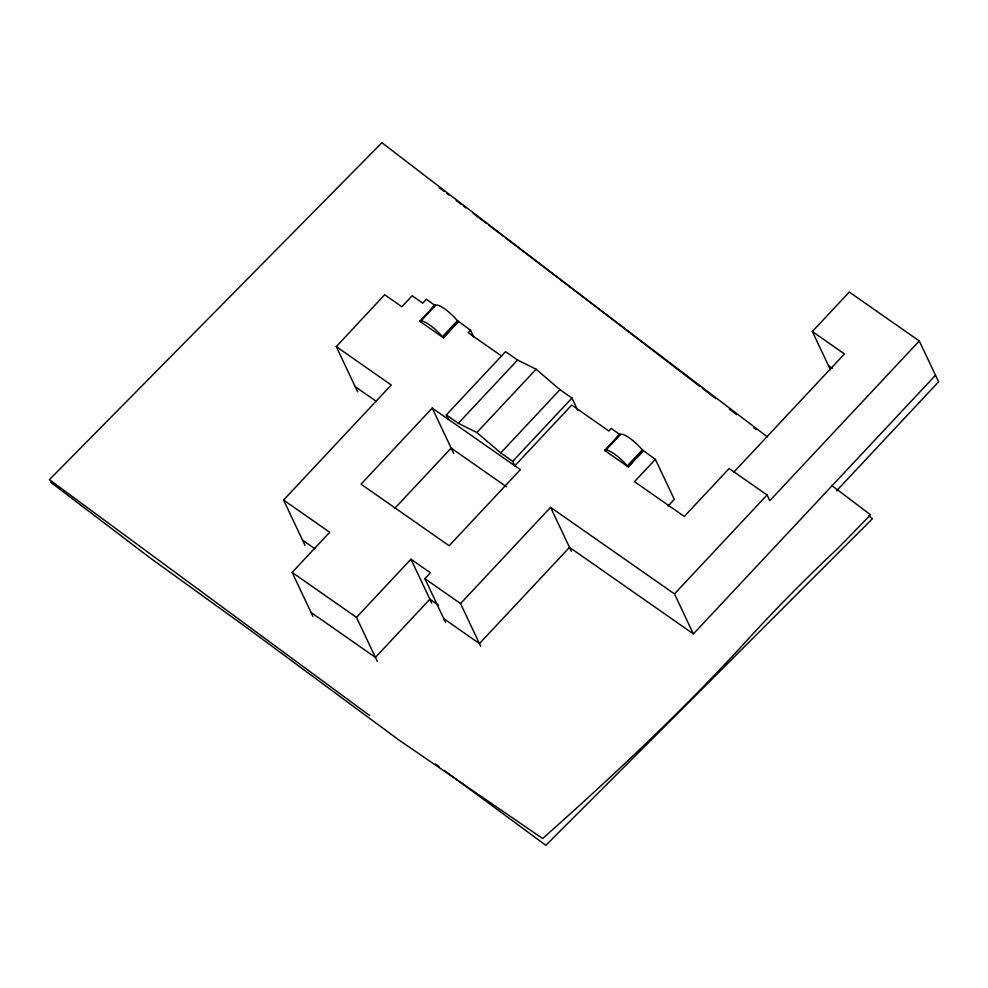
<?xml version="1.0" encoding="UTF-8"?>
<svg xmlns="http://www.w3.org/2000/svg" width="988" height="988" viewBox="0 0 988 988"><rect width="100%" height="100%" fill="white"/><g stroke="black" fill="none" stroke-linecap="round" stroke-linejoin="round"><path stroke-width="1.48" d="M357.668 391.853L336.278 346.603L384.678 294.745L401.857 306.749L412.144 295.745L422.753 303.155L426.347 299.315L435.004 305.366L432.991 307.503M458.407 321.718L443.39 337.76L419.986 321.409L434.757 304.86L435.523 305.391A18.08 4.31 43.1 0 1 457.419 320.692L470.523 330.177L473.783 337.081M419.986 321.409L428.99 311.776M419.752 320.902L420.505 321.433L435.523 305.391M304.959 545.29L283.568 500.039L391.248 385.011L336.278 346.603M420.505 321.433A18.08 4.31 43.1 0 1 442.402 336.735L457.419 320.692M443.39 337.76L458.173 321.224M470.523 330.177L468.164 332.697L501.595 356.051M432.25 408.093L361.028 484.169L449.145 545.734L520.367 469.658L432.25 408.093L453.64 453.344M312.9 616.364L292.127 572.423L329.708 532.273L283.568 500.039M448.441 419.406L446.317 414.923L505.547 351.654L517.551 360.04L536.101 369.24L559.949 389.667L571.953 398.053L577.869 410.563M446.317 414.923L458.321 423.309L517.551 360.04M394.607 508.524L451.158 448.095L506.548 486.8M458.321 423.309L476.871 432.509L536.101 369.24M476.871 432.509L500.731 452.936L559.949 389.667M377.268 661.33L356.495 617.389L410.959 559.196L430.435 572.805L424.914 578.684L445.687 622.638M615.857 438.796L619.871 434.522L611.214 428.483L608.867 431.003L571.719 405.043L514.847 465.793L512.723 461.322L571.953 398.053M480.674 646.201L460.531 603.569L550.588 507.35L674.471 593.899L693.378 633.913L935.5 375.255M643.274 450.874L628.257 466.916L604.854 450.565L619.637 434.028L620.39 434.547A18.08 4.31 43.1 0 1 642.286 449.849L655.39 459.346L674.298 499.348L668.036 506.054M604.854 450.565L611.856 443.081M604.619 450.059L605.372 450.59L620.39 434.547M605.372 450.59A18.08 4.31 43.1 0 1 627.269 465.891L642.286 449.849M628.257 466.916L643.04 450.38M655.39 459.346L634.481 481.675L684.276 516.452L729.156 468.51L767.059 494.988L769.763 500.706L919.297 340.959L849.285 292.053L812.346 331.511L830.414 369.734M733.961 471.98L844.456 353.939L812.346 331.511M674.471 593.899L767.059 494.988M836.49 490.9L938.6 381.813L919.297 340.959M828.549 365.807L832.254 368.388M442.402 336.735L443.155 337.254M627.269 465.891L628.022 466.422M500.731 452.936L512.723 461.322M355.186 386.617L376.428 401.449M693.378 633.913L569.508 547.364L479.439 643.583L443.834 618.698M424.914 578.684L460.531 603.569M438.388 605.162L429.879 599.21L375.403 657.403L311.035 612.424M302.476 540.053L314.95 548.76M292.127 572.423L356.495 617.389M369.611 715.497L49.4 479.662L381.924 142.704L699.961 386.506M435.387 763.934L439.117 766.676M444.081 770.331L545.858 845.296L872.429 518.725L868.761 515.909M439.191 187.708L444.044 191.376M446.465 193.203L448.898 195.044M456.172 200.539L461.026 204.207M463.458 206.047L465.879 207.875M473.166 213.383L482.873 220.719M831.538 485.367L870.576 514.81L838.244 547.97A1558.891 1335.331 -67.6 0 0 740.728 647.239C678.435 714.719 611.202 777.494 542.659 838.54L399.016 740.086L250.47 630.332L150.114 557.911L50.573 482.144M484.083 221.633L486.491 223.461M488.912 225.289L503.386 236.256M505.807 238.083L767.429 436.906M702.406 388.383L715.855 398.695M729.317 409.02L736.653 414.639M753.782 427.767L756.228 429.644M550.588 507.35L571.36 551.292M410.959 559.196L431.731 603.137"/></g></svg>
